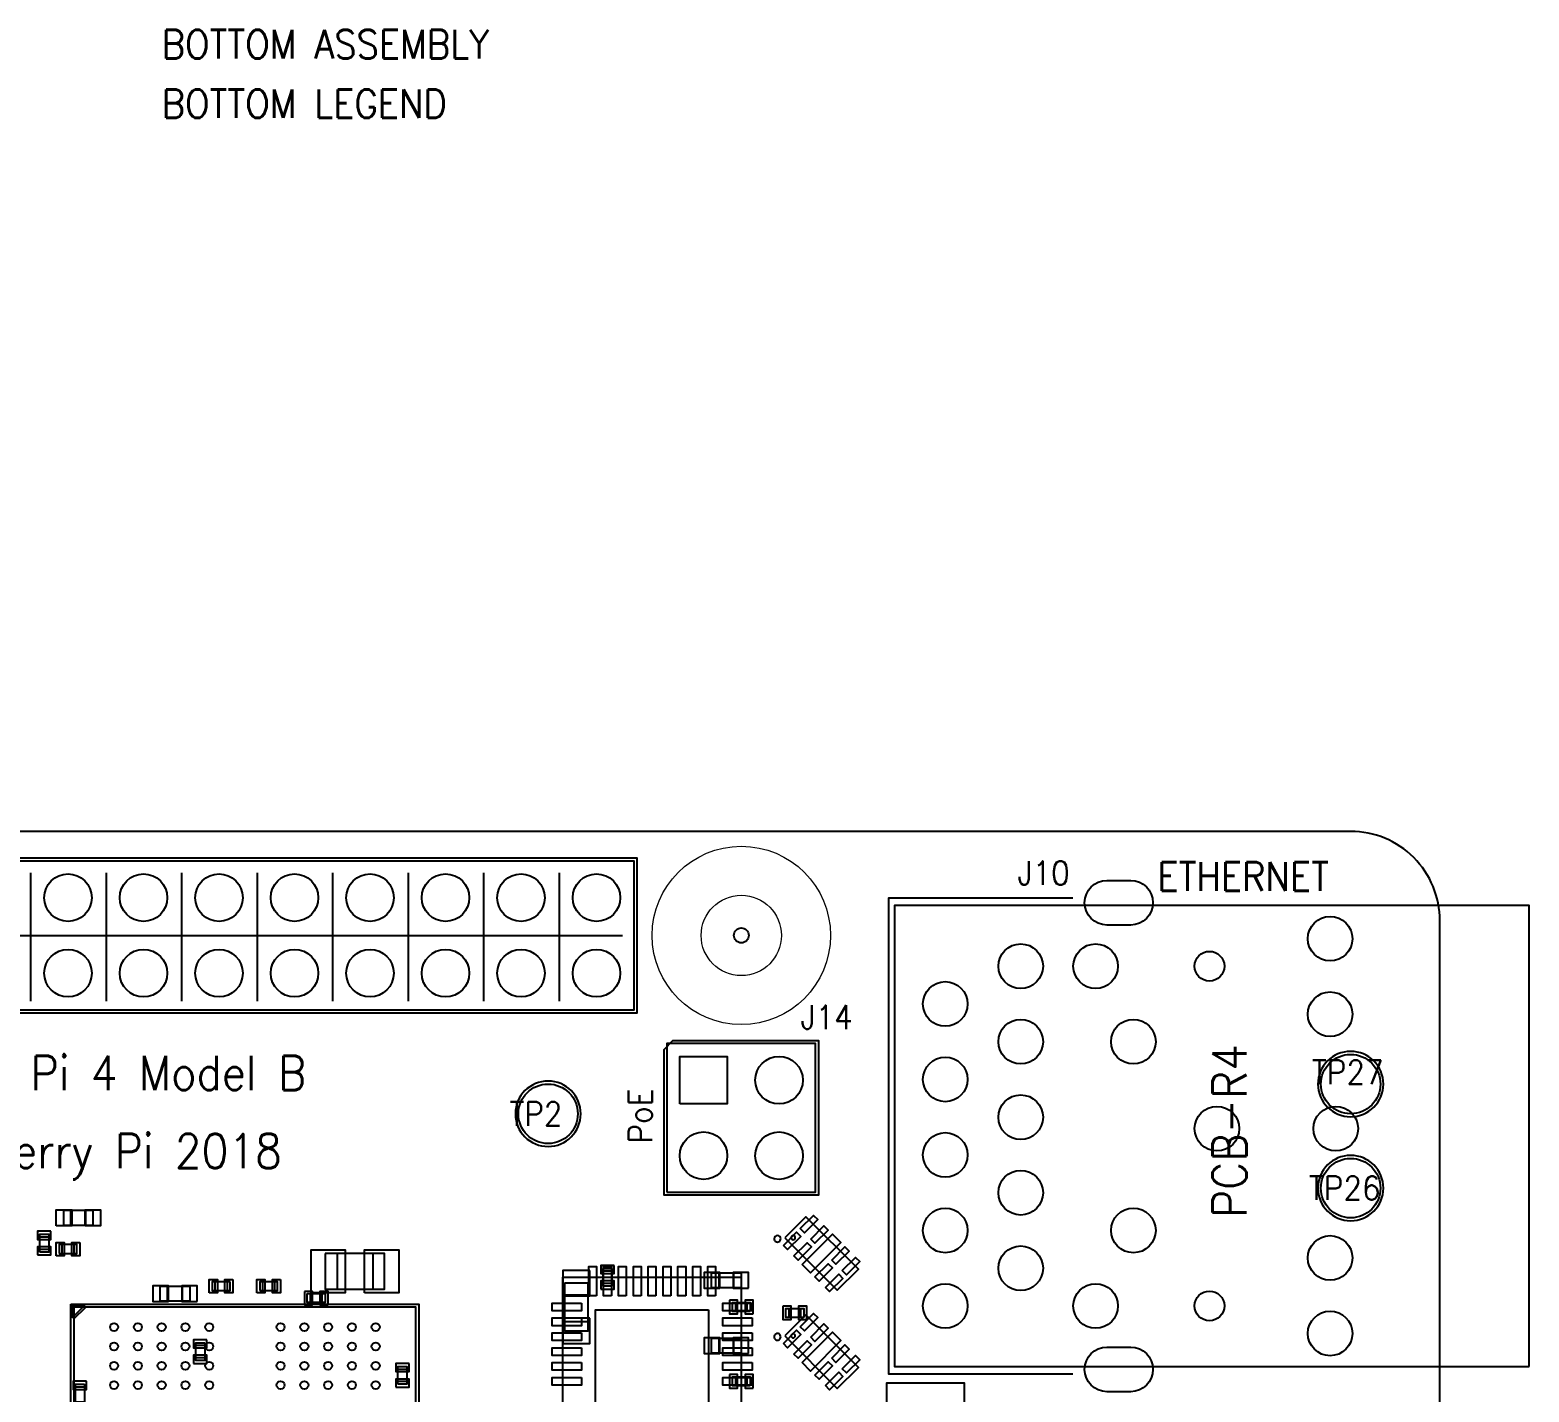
# Model space of a CAD drawing. Header units: millimetres. Extents: x -2 to 347, y -74 to 123.
# Drawn here: x 37.6 to 88, y 37.1 to 83 of the extents above; entities that cross this region are included whole.
import ezdxf

# ---------------------------------------------------------------- set-up
doc = ezdxf.new("R2010")
doc.units = ezdxf.units.MM
doc.layers.get('0').update_dxf_attribs({"lineweight": 0})
for name, color, linetype in [('BOARD_OUTLINE', 85, 'Continuous'), ('PARTS_BOTTOM', 12, 'Continuous'), ('PARTS_TOP', 111, 'Continuous'), ('PINS_BOTTOM', 5, 'Continuous'), ('PINS_TOP', 1, 'Continuous'), ('SILK_BOTTOM', 85, 'Continuous'), ('SILK_TOP', 85, 'Continuous')]:
    doc.layers.add(name, color=color, linetype=linetype)
doc.styles.get("Standard").update_dxf_attribs({"font": 'standard'})

msp = doc.modelspace()

# ---------------------------------------------------------------- linework, layer by layer
for radius in [3, 1.35]:
    msp.add_circle((61.5, 52.5), radius)
at = {"layer": 'BOARD_OUTLINE'}
msp.add_lwpolyline([(3, 0), (82, 0, 0.414214), (85, 3), (85, 53, 0.414214), (82, 56), (3, 56, 0.414214), (0, 53), (0, 3, 0.414214)], format="xyb", close=True, dxfattribs=at)
at = {"layer": 'PARTS_BOTTOM'}
for points in [[(83.1, 47.5, 1), (80.9, 47.5, 1), (83.1, 47.5, 1)], [(56.1, 46.5, 1), (53.9, 46.5, 1), (56.1, 46.5, 1)], [(83.1, 44, 1), (80.9, 44, 1), (83.1, 44, 1)]]:
    msp.add_lwpolyline(points, format="xyb", dxfattribs=at)
for points in [[(37.9, 41.85), (37.9, 42.45), (38.2, 42.45), (38.2, 41.85), (37.9, 41.85)], [(38.2, 42.35), (37.9, 42.35)], [(37.9, 41.95), (38.2, 41.95)], [(57.15, 41.3), (57.15, 40.7), (56.85, 40.7), (56.85, 41.3), (57.15, 41.3)], [(57.15, 41.2), (56.85, 41.2)], [(61.5, 41.15), (61.5, 40.65), (60.5, 40.65), (60.5, 41.15), (61.5, 41.15)], [(60.75, 40.65), (60.75, 41.15)], [(61.25, 40.65), (61.25, 41.15)], [(42.95, 40.7), (42.95, 40.2), (41.95, 40.2), (41.95, 40.7), (42.95, 40.7)], [(42.2, 40.2), (42.2, 40.7)], [(42.7, 40.2), (42.7, 40.7)], [(46.9, 40.45), (47.5, 40.45), (47.5, 40.15), (46.9, 40.15), (46.9, 40.45)], [(47, 40.45), (47, 40.15)], [(47.4, 40.15), (47.4, 40.45)], [(55.55, 40.8), (55.55, 39.2), (56.35, 39.2), (56.35, 40.8), (55.55, 40.8)], [(56.35, 40.4), (55.55, 40.4)], [(56.85, 40.8), (57.15, 40.8)], [(61.8, 39.85), (61.2, 39.85), (61.2, 40.15), (61.8, 40.15), (61.8, 39.85)], [(61.3, 40.15), (61.3, 39.85)], [(61.7, 39.85), (61.7, 40.15)], [(63.6, 39.65), (63, 39.65), (63, 39.95), (63.6, 39.95), (63.6, 39.65)], [(63.1, 39.95), (63.1, 39.65)], [(63.5, 39.65), (63.5, 39.95)], [(56.35, 39.5), (55.55, 39.5)], [(61.5, 38.95), (61.5, 38.45), (60.5, 38.45), (60.5, 38.95), (61.5, 38.95)], [(60.75, 38.45), (60.75, 38.95)], [(61.25, 38.45), (61.25, 38.95)], [(43.45, 38.8), (43.45, 38.2), (43.15, 38.2), (43.15, 38.8), (43.45, 38.8)], [(43.45, 38.7), (43.15, 38.7)], [(43.15, 38.3), (43.45, 38.3)], [(49.95, 37.4), (49.95, 38), (50.25, 38), (50.25, 37.4), (49.95, 37.4)], [(50.25, 37.9), (49.95, 37.9)], [(39.4, 37.4), (39.4, 36.8), (39.1, 36.8), (39.1, 37.4), (39.4, 37.4)], [(49.95, 37.5), (50.25, 37.5)], [(61.8, 37.35), (61.2, 37.35), (61.2, 37.65), (61.8, 37.65), (61.8, 37.35)], [(61.3, 37.65), (61.3, 37.35)], [(61.7, 37.35), (61.7, 37.65)], [(39.4, 37.3), (39.1, 37.3)]]:
    msp.add_lwpolyline(points, dxfattribs=at)
at = {"layer": 'PARTS_TOP'}
for points in [[(7.1, 50), (57.9, 50), (57.9, 55), (7.1, 55), (7.1, 50)], [(88, 37.995), (88, 53.505), (66.65, 53.505), (66.65, 37.995), (88, 37.995)], [(59, 43.86), (64, 43.86), (64, 48.86), (59, 48.86), (59, 43.86)], [(38.7, 43.25), (38.7, 42.75), (39.7, 42.75), (39.7, 43.25), (38.7, 43.25)], [(38.95, 42.75), (38.95, 43.25)], [(39.45, 42.75), (39.45, 43.25)], [(62.9626, 42.3303), (64.7303, 40.5626), (65.4374, 41.2697), (63.6697, 43.0374), (62.9626, 42.3303)], [(38.55, 41.8), (39.15, 41.8), (39.15, 42.1), (38.55, 42.1), (38.55, 41.8)], [(38.65, 41.8), (38.65, 42.1)], [(39.05, 42.1), (39.05, 41.8)], [(47.5, 41.8), (47.5, 40.6), (49.5, 40.6), (49.5, 41.8), (47.5, 41.8)], [(47.9, 41.8), (47.9, 40.6)], [(49.1, 41.8), (49.1, 40.6)], [(44.3, 40.85), (43.7, 40.85), (43.7, 40.55), (44.3, 40.55), (44.3, 40.85)], [(43.8, 40.55), (43.8, 40.85)], [(44.2, 40.85), (44.2, 40.55)], [(45.3, 40.55), (45.9, 40.55), (45.9, 40.85), (45.3, 40.85), (45.3, 40.55)], [(45.4, 40.55), (45.4, 40.85)], [(45.8, 40.85), (45.8, 40.55)], [(55.5, 35), (55.5, 41), (61.5, 41), (61.5, 35), (55.5, 35)], [(39.05, 40), (39.05, 39.6), (39.45, 40), (39.05, 40)], [(39.05, 25), (50.55, 25), (50.55, 40), (39.05, 40), (39.05, 25)], [(62.9626, 39.0303), (64.7303, 37.2626), (65.4374, 37.9697), (63.6697, 39.7374), (62.9626, 39.0303)]]:
    msp.add_lwpolyline(points, dxfattribs=at)
for points in [[(63.3161, 42.3303, 1), (63.17471, 42.33036, 1)], [(63.3161, 39.0303, 1), (63.17471, 39.03036, 1)]]:
    msp.add_lwpolyline(points, format="xyb", close=True, dxfattribs=at)
at = {"layer": 'PINS_BOTTOM'}
for points in [[(74.6, 52.85), (73.8, 52.85, -1), (73.8, 54.35), (74.6, 54.35, -1)], [(74.6, 37.15), (73.8, 37.15, -1), (73.8, 38.65), (74.6, 38.65, -1)]]:
    msp.add_lwpolyline(points, format="xyb", close=True, dxfattribs=at)
for points in [[(59.43, 46.83), (59.43, 48.43), (61.03, 48.43), (61.03, 46.83)], [(38.275, 42.55), (37.825, 42.55), (37.825, 42.275), (38.275, 42.275)], [(37.825, 41.75), (38.275, 41.75), (38.275, 42.025), (37.825, 42.025)], [(57.225, 41.4), (56.775, 41.4), (56.775, 41.125), (57.225, 41.125)], [(56.4, 41.225), (55.5, 41.225), (55.5, 40.375), (56.4, 40.375)], [(56.775, 40.6), (57.225, 40.6), (57.225, 40.875), (56.775, 40.875)], [(60.775, 40.635), (60.775, 41.165), (60.255, 41.165), (60.255, 40.635)], [(61.745, 40.635), (61.745, 41.165), (61.225, 41.165), (61.225, 40.635)], [(42.225, 40.185), (42.225, 40.715), (41.705, 40.715), (41.705, 40.185)], [(43.195, 40.185), (43.195, 40.715), (42.675, 40.715), (42.675, 40.185)], [(46.8, 40.525), (46.8, 40.075), (47.075, 40.075), (47.075, 40.525)], [(47.6, 40.075), (47.6, 40.525), (47.325, 40.525), (47.325, 40.075)], [(61.1, 40.225), (61.1, 39.775), (61.375, 39.775), (61.375, 40.225)], [(61.9, 39.775), (61.9, 40.225), (61.625, 40.225), (61.625, 39.775)], [(62.9, 40.025), (62.9, 39.575), (63.175, 39.575), (63.175, 40.025)], [(63.7, 39.575), (63.7, 40.025), (63.425, 40.025), (63.425, 39.575)], [(56.4, 39.625), (55.5, 39.625), (55.5, 38.775), (56.4, 38.775)], [(43.525, 38.9), (43.075, 38.9), (43.075, 38.625), (43.525, 38.625)], [(60.775, 38.435), (60.775, 38.965), (60.255, 38.965), (60.255, 38.435)], [(61.745, 38.435), (61.745, 38.965), (61.225, 38.965), (61.225, 38.435)], [(43.075, 38.1), (43.525, 38.1), (43.525, 38.375), (43.075, 38.375)], [(50.325, 38.1), (49.875, 38.1), (49.875, 37.825), (50.325, 37.825)], [(39.475, 37.5), (39.025, 37.5), (39.025, 37.225), (39.475, 37.225)], [(49.875, 37.3), (50.325, 37.3), (50.325, 37.575), (49.875, 37.575)], [(61.1, 37.725), (61.1, 37.275), (61.375, 37.275), (61.375, 37.725)], [(61.9, 37.275), (61.9, 37.725), (61.625, 37.725), (61.625, 37.275)]]:
    msp.add_lwpolyline(points, close=True, dxfattribs=at)
for centre, radius in [((38.85, 53.77), 0.8), ((41.39, 53.77), 0.8), ((43.93, 53.77), 0.8), ((46.47, 53.77), 0.8), ((49.01, 53.77), 0.8), ((51.55, 53.77), 0.8), ((54.09, 53.77), 0.8), ((56.63, 53.77), 0.8), ((81.31, 52.39), 0.75), ((61.5, 52.5), 0.25), ((38.85, 51.23), 0.8), ((41.39, 51.23), 0.8), ((43.93, 51.23), 0.8), ((46.47, 51.23), 0.8), ((49.01, 51.23), 0.8), ((51.55, 51.23), 0.8), ((54.09, 51.23), 0.8), ((56.63, 51.23), 0.8), ((70.9, 51.465), 0.75), ((73.42, 51.465), 0.75), ((77.25, 51.465), 0.5), ((68.36, 50.195), 0.75), ((81.31, 49.85), 0.75), ((70.9, 48.925), 0.75), ((74.69, 48.925), 0.75), ((62.77, 47.63), 0.8), ((82, 47.5), 1), ((68.36, 47.655), 0.75), ((55, 46.5), 1), ((70.9, 46.385), 0.75), ((77.5, 46), 0.75), ((60.23, 45.09), 0.8), ((62.77, 45.09), 0.8), ((68.36, 45.115), 0.75), ((82, 44), 1), ((70.9, 43.845), 0.75), ((68.36, 42.575), 0.75), ((74.69, 42.575), 0.75), ((81.31, 41.65), 0.75), ((70.9, 41.305), 0.75), ((68.36, 40.035), 0.75), ((73.42, 40.035), 0.75), ((77.25, 40.035), 0.5), ((81.31, 39.11), 0.75)]:
    msp.add_circle(centre, radius, dxfattribs=at)
at = {"layer": 'PINS_TOP'}
for points in [[(74.6, 52.85), (73.8, 52.85, -1), (73.8, 54.35), (74.6, 54.35, -1)], [(74.6, 37.15), (73.8, 37.15, -1), (73.8, 38.65), (74.6, 38.65, -1)]]:
    msp.add_lwpolyline(points, format="xyb", close=True, dxfattribs=at)
for points in [[(59.43, 46.83), (59.43, 48.43), (61.03, 48.43), (61.03, 46.83)], [(38.455, 42.735), (38.455, 43.265), (38.975, 43.265), (38.975, 42.735)], [(39.425, 42.735), (39.425, 43.265), (39.945, 43.265), (39.945, 42.735)], [(63.48225, 42.63787), (63.92773, 43.08335), (64.06915, 42.94193), (63.62367, 42.49645)], [(62.91665, 42.07227), (63.36213, 42.51775), (63.50355, 42.37633), (63.05807, 41.93085)], [(63.54593, 41.42877), (64.57123, 42.45407), (64.85407, 42.17123), (63.82877, 41.14593)], [(63.83585, 42.28437), (64.28133, 42.72985), (64.42275, 42.58843), (63.97727, 42.14295)], [(38.45, 41.725), (38.45, 42.175), (38.725, 42.175), (38.725, 41.725)], [(39.25, 42.175), (39.25, 41.725), (38.975, 41.725), (38.975, 42.175)], [(47.025, 40.475), (47.025, 41.925), (48.175, 41.925), (48.175, 40.475)], [(48.825, 40.475), (48.825, 41.925), (49.975, 41.925), (49.975, 40.475)], [(63.27015, 41.71867), (63.71563, 42.16415), (63.85705, 42.02273), (63.41157, 41.57725)], [(64.54295, 41.57727), (64.98843, 42.02275), (65.12985, 41.88133), (64.68437, 41.43585)], [(56.63005, 40.37485), (56.36995, 40.37485), (56.36995, 41.36495), (56.63005, 41.36495)], [(57.12995, 40.37485), (56.86985, 40.37485), (56.86985, 41.36495), (57.12995, 41.36495)], [(57.63005, 40.37485), (57.36995, 40.37485), (57.36995, 41.36495), (57.63005, 41.36495)], [(58.12995, 40.37485), (57.86985, 40.37485), (57.86985, 41.36495), (58.12995, 41.36495)], [(58.63005, 40.37485), (58.36995, 40.37485), (58.36995, 41.36495), (58.63005, 41.36495)], [(59.13015, 40.37485), (58.87005, 40.37485), (58.87005, 41.36495), (59.13015, 41.36495)], [(59.63005, 40.37485), (59.36995, 40.37485), (59.36995, 41.36495), (59.63005, 41.36495)], [(60.13015, 40.37485), (59.87005, 40.37485), (59.87005, 41.36495), (60.13015, 41.36495)], [(60.63005, 40.37485), (60.36995, 40.37485), (60.36995, 41.36495), (60.63005, 41.36495)], [(63.97725, 41.01157), (64.42273, 41.45705), (64.56415, 41.31563), (64.11867, 40.87015)], [(64.89645, 41.22367), (65.34193, 41.66915), (65.48335, 41.52773), (65.03787, 41.08225)], [(43.6, 40.475), (43.6, 40.925), (43.875, 40.925), (43.875, 40.475)], [(44.4, 40.925), (44.4, 40.475), (44.125, 40.475), (44.125, 40.925)], [(45.2, 40.475), (45.2, 40.925), (45.475, 40.925), (45.475, 40.475)], [(46, 40.925), (46, 40.475), (45.725, 40.475), (45.725, 40.925)], [(64.33085, 40.65807), (64.77633, 41.10355), (64.91775, 40.96213), (64.47227, 40.51665)], [(56.12515, 40.13005), (56.12515, 39.86995), (55.13505, 39.86995), (55.13505, 40.13005)], [(60.4, 39.9), (60.4, 36.1), (56.6, 36.1), (56.6, 39.9)], [(61.86495, 40.13005), (61.86495, 39.86995), (60.87485, 39.86995), (60.87485, 40.13005)], [(56.12515, 39.63015), (56.12515, 39.37005), (55.13505, 39.37005), (55.13505, 39.63015)], [(61.86495, 39.63015), (61.86495, 39.37005), (60.87485, 39.37005), (60.87485, 39.63015)], [(63.48225, 39.33787), (63.92773, 39.78335), (64.06915, 39.64193), (63.62367, 39.19645)], [(63.83585, 38.98437), (64.28133, 39.42985), (64.42275, 39.28843), (63.97727, 38.84295)], [(56.12515, 39.13005), (56.12515, 38.86995), (55.13505, 38.86995), (55.13505, 39.13005)], [(61.86495, 39.13005), (61.86495, 38.86995), (60.87485, 38.86995), (60.87485, 39.13005)], [(62.91665, 38.77227), (63.36213, 39.21775), (63.50355, 39.07633), (63.05807, 38.63085)], [(63.27015, 38.41867), (63.71563, 38.86415), (63.85705, 38.72273), (63.41157, 38.27725)], [(63.54593, 38.12877), (64.57123, 39.15407), (64.85407, 38.87123), (63.82877, 37.84593)], [(56.12515, 38.63015), (56.12515, 38.37005), (55.13505, 38.37005), (55.13505, 38.63015)], [(61.86495, 38.63015), (61.86495, 38.37005), (60.87485, 38.37005), (60.87485, 38.63015)], [(64.54295, 38.27727), (64.98843, 38.72275), (65.12985, 38.58133), (64.68437, 38.13585)], [(64.89645, 37.92367), (65.34193, 38.36915), (65.48335, 38.22773), (65.03787, 37.78225)], [(56.12515, 38.13005), (56.12515, 37.86995), (55.13505, 37.86995), (55.13505, 38.13005)], [(61.86495, 38.13005), (61.86495, 37.86995), (60.87485, 37.86995), (60.87485, 38.13005)], [(63.97725, 37.71157), (64.42273, 38.15705), (64.56415, 38.01563), (64.11867, 37.57015)], [(56.12515, 37.62995), (56.12515, 37.36985), (55.13505, 37.36985), (55.13505, 37.62995)], [(61.86495, 37.62995), (61.86495, 37.36985), (60.87485, 37.36985), (60.87485, 37.62995)], [(64.33085, 37.35807), (64.77633, 37.80355), (64.91775, 37.66213), (64.47227, 37.21665)], [(69, 35.65), (66.4, 35.65), (66.4, 37.45), (69, 37.45)]]:
    msp.add_lwpolyline(points, close=True, dxfattribs=at)
for centre, radius in [((38.85, 53.77), 0.8), ((41.39, 53.77), 0.8), ((43.93, 53.77), 0.8), ((46.47, 53.77), 0.8), ((49.01, 53.77), 0.8), ((51.55, 53.77), 0.8), ((54.09, 53.77), 0.8), ((56.63, 53.77), 0.8), ((81.31, 52.39), 0.75), ((61.5, 52.5), 0.25), ((38.85, 51.23), 0.8), ((41.39, 51.23), 0.8), ((43.93, 51.23), 0.8), ((46.47, 51.23), 0.8), ((49.01, 51.23), 0.8), ((51.55, 51.23), 0.8), ((54.09, 51.23), 0.8), ((56.63, 51.23), 0.8), ((70.9, 51.465), 0.75), ((73.42, 51.465), 0.75), ((77.25, 51.465), 0.5), ((68.36, 50.195), 0.75), ((81.31, 49.85), 0.75), ((70.9, 48.925), 0.75), ((74.69, 48.925), 0.75), ((62.77, 47.63), 0.8), ((68.36, 47.655), 0.75), ((70.9, 46.385), 0.75), ((81.5, 46), 0.75), ((60.23, 45.09), 0.8), ((62.77, 45.09), 0.8), ((68.36, 45.115), 0.75), ((70.9, 43.845), 0.75), ((68.36, 42.575), 0.75), ((74.69, 42.575), 0.75), ((81.31, 41.65), 0.75), ((70.9, 41.305), 0.75), ((68.36, 40.035), 0.75), ((73.42, 40.035), 0.75), ((77.25, 40.035), 0.5), ((81.31, 39.11), 0.75), ((40.4, 39.325), 0.135), ((41.2, 39.325), 0.135), ((42, 39.325), 0.135), ((42.8, 39.325), 0.135), ((43.6, 39.325), 0.135), ((46, 39.325), 0.135), ((46.8, 39.325), 0.135), ((47.6, 39.325), 0.135), ((48.4, 39.325), 0.135), ((49.2, 39.325), 0.135), ((40.4, 38.675), 0.135), ((41.2, 38.675), 0.135), ((42, 38.675), 0.135), ((42.8, 38.675), 0.135), ((43.6, 38.675), 0.135), ((46, 38.675), 0.135), ((46.8, 38.675), 0.135), ((47.6, 38.675), 0.135), ((48.4, 38.675), 0.135), ((49.2, 38.675), 0.135), ((40.4, 38.025), 0.135), ((41.2, 38.025), 0.135), ((42, 38.025), 0.135), ((42.8, 38.025), 0.135), ((43.6, 38.025), 0.135), ((46, 38.025), 0.135), ((46.8, 38.025), 0.135), ((47.6, 38.025), 0.135), ((48.4, 38.025), 0.135), ((49.2, 38.025), 0.135), ((40.4, 37.375), 0.135), ((41.2, 37.375), 0.135), ((42, 37.375), 0.135), ((42.8, 37.375), 0.135), ((43.6, 37.375), 0.135), ((46, 37.375), 0.135), ((46.8, 37.375), 0.135), ((47.6, 37.375), 0.135), ((48.4, 37.375), 0.135), ((49.2, 37.375), 0.135)]:
    msp.add_circle(centre, radius, dxfattribs=at)
at = {"layer": 'SILK_BOTTOM'}
for points in [[(37.592, 54.61), (37.592, 50.292)], [(40.132, 54.61), (40.132, 50.292)], [(42.672, 54.61), (42.672, 50.292)], [(45.212, 54.61), (45.212, 50.292)], [(47.752, 54.61), (47.752, 50.292)], [(50.292, 54.61), (50.292, 50.292)], [(52.832, 54.61), (52.832, 50.292)], [(55.372, 54.61), (55.372, 50.292)], [(7.5, 52.5), (57.5, 52.5)]]:
    msp.add_lwpolyline(points, dxfattribs=at)
at = {"layer": 'SILK_TOP'}
for points in [[(7, 55.1), (7, 50.4), (7.5, 49.9), (58, 49.9), (58, 55.1), (7, 55.1)], [(72.65, 53.75), (66.45, 53.75), (66.45, 37.75), (72.65, 37.75)], [(58.9, 48.66), (59.2, 48.96), (64.1, 48.96), (64.1, 43.76), (58.9, 43.76), (58.9, 48.66)], [(38.95, 40.1), (50.65, 40.1), (50.65, 24.9), (38.95, 24.9), (38.95, 40.1)]]:
    msp.add_lwpolyline(points, dxfattribs=at)
for points in [[(62.8269, 42.295, 1), (62.60325, 42.29495, 1)], [(62.8269, 38.995, 1), (62.60325, 38.99495, 1)]]:
    msp.add_lwpolyline(points, format="xyb", close=True, dxfattribs=at)
msp.add_lwpolyline([(39, 40.05), (39, 39.65), (39.4, 40.05)], close=True, dxfattribs=at)

# ---------------------------------------------------------------- texts
at = {"layer": 'PARTS_BOTTOM'}
msp.add_text('BOTTOM ASSEMBLY', height=0.96, dxfattribs=at).set_placement((42, 82))
at = {"layer": 'SILK_BOTTOM'}
for s, height, p in [('BOTTOM LEGEND', 0.96, (42, 80)), ('TP27', 0.8, (80.7, 47.5)), ('TP2', 0.8, (53.7, 46.1)), ('TP26', 0.8, (80.6, 43.6))]:
    msp.add_text(s, height=height, dxfattribs=at).set_placement(p)
at = {"layer": 'SILK_TOP'}
for s, height, p in [('J10', 0.8, (70.8, 54.2)), ('ETHERNET', 0.96, (75.5, 54)), ('J14', 0.8, (63.5, 49.35)), ('Raspberry Pi 4 Model B', 1.152, (29.9, 47.3)), ('c Raspberry Pi 2018', 1.152, (31.2, 44.672))]:
    msp.add_text(s, height=height, dxfattribs=at).set_placement(p)
for s, height, p in [('PCB-R4', 1.152, (78.5, 43)), ('PoE', 0.8, (58.5, 45.5))]:
    msp.add_text(s, height=height, rotation=90, dxfattribs=at).set_placement(p)

doc.saveas('drawing.dxf')
